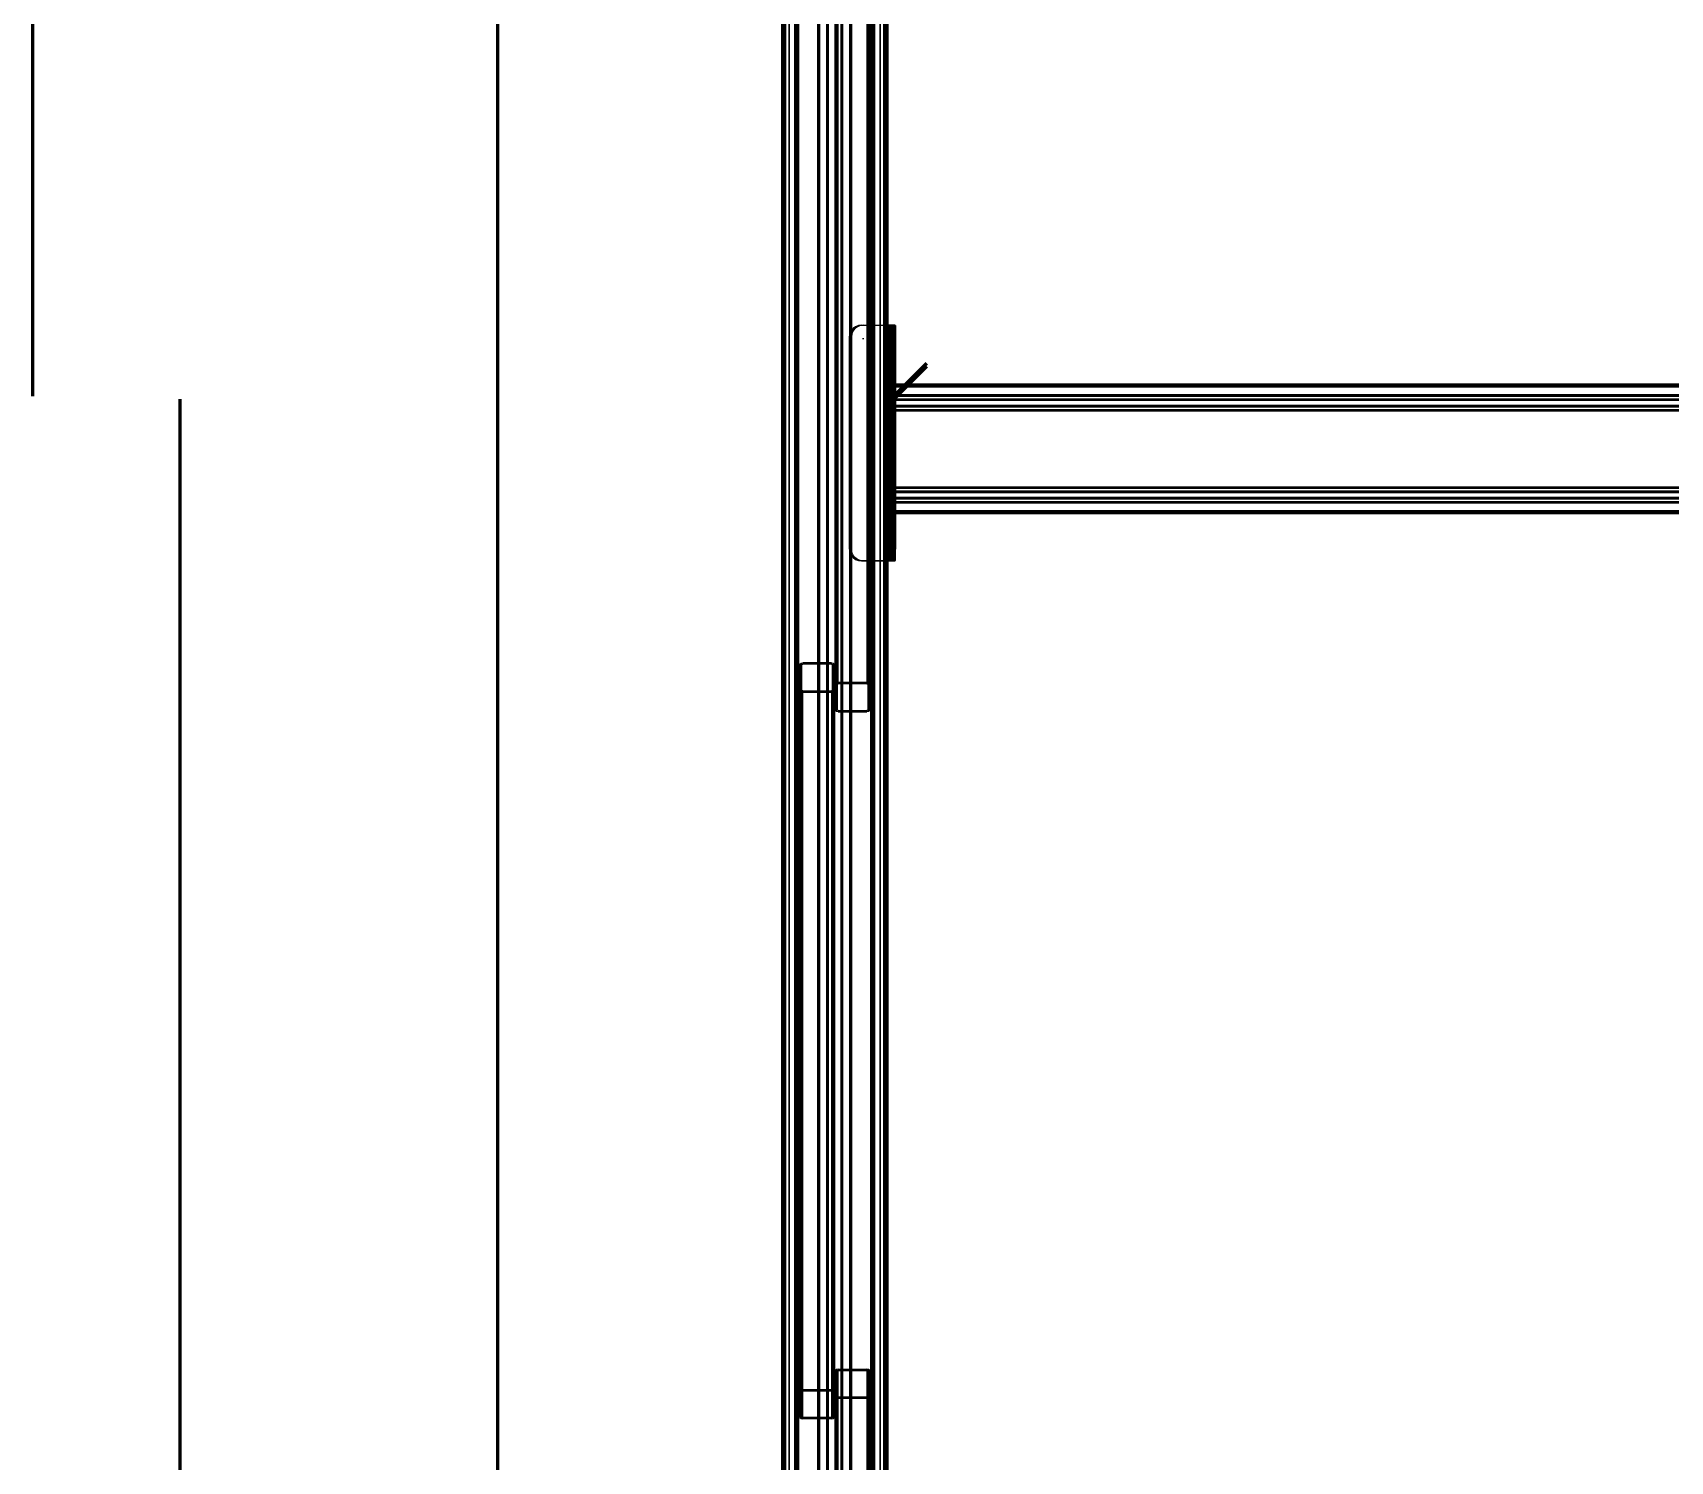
# Model space of a CAD drawing. Extents: x -1.15 to 3.72, y -0.59 to 4.79.
# Drawn here: x -1.146 to 0.244, y 2.35 to 3.562 of the extents above; entities that cross this region are included whole.
import ezdxf

# ---------------------------------------------------------------- set-up
doc = ezdxf.new("R2010")
doc.units = 0
doc.layers.add('DIMS', color=7, linetype='Continuous')
doc.layers.add('OUTLINES', color=7, linetype='Continuous', true_color=0x000009)

msp = doc.modelspace()

# ---------------------------------------------------------------- linework, layer by layer
at = {"layer": 'DIMS', "lineweight": 60}
for p, q in [((-0.7512, -0.1599), (-0.7512, 4.7456)), ((-1.1458, 3.2541), (-1.1458, 4.2642)), ((-0.4153, 3.2541), (-0.3873, 3.2821)), ((-0.4153, 3.2515), (-0.3873, 3.2795)), ((-1.0208, 2.242), (-1.0208, 3.2515))]:
    msp.add_line(p, q, dxfattribs=at)
at = {"layer": 'OUTLINES'}
for p, q in [((-0.5104, 4.7451), (-0.5104, -0.1549)), ((-0.5103, 4.7456), (-0.5103, -0.1544)), ((-0.5103, -0.1549), (-0.5103, 4.7451)), ((-0.51, 4.7456), (-0.51, -0.1544)), ((-0.51, 4.7451), (-0.51, -0.1549)), ((-0.5098, -0.1544), (-0.5098, 4.7456)), ((-0.5098, 4.7451), (-0.5098, -0.1549)), ((-0.5088, 4.7456), (-0.5088, -0.1544)), ((-0.5088, 4.7451), (-0.5088, -0.1549)), ((-0.5087, -0.1544), (-0.5087, 4.7456)), ((-0.5087, 4.7451), (-0.5087, -0.1549)), ((-0.5086, -0.1544), (-0.5086, 4.7456)), ((-0.5086, -0.1549), (-0.5086, 4.7451)), ((-0.5085, 4.7456), (-0.5085, -0.1544)), ((-0.5085, -0.1549), (-0.5085, 4.7451)), ((-0.508, -0.1544), (-0.508, 4.7456)), ((-0.508, -0.1549), (-0.508, 4.7451)), ((-0.5072, 4.7456), (-0.5072, -0.1544)), ((-0.5072, -0.1549), (-0.5072, 4.7451)), ((-0.5041, 4.7456), (-0.5041, -0.1544)), ((-0.5041, -0.1549), (-0.5041, 4.7451)), ((-0.4992, -0.1544), (-0.4992, 4.7456)), ((-0.4992, 4.7451), (-0.4992, -0.1549)), ((-0.4984, 4.7456), (-0.4984, -0.1544)), ((-0.4984, 4.7451), (-0.4984, -0.1549)), ((-0.4979, 4.7456), (-0.4979, -0.1544)), ((-0.4979, -0.1549), (-0.4979, 4.7451)), ((-0.4978, 4.7456), (-0.4978, -0.1544)), ((-0.4978, 4.7451), (-0.4978, -0.1549)), ((-0.4977, -0.1544), (-0.4977, 4.7456)), ((-0.4977, 4.7451), (-0.4977, -0.1549)), ((-0.4976, -0.1544), (-0.4976, 4.7456)), ((-0.4976, -0.1549), (-0.4976, 4.7451)), ((-0.4966, -0.1544), (-0.4966, 4.7456)), ((-0.4966, 4.7451), (-0.4966, -0.1549)), ((-0.4964, -0.1544), (-0.4964, 4.7456)), ((-0.4964, -0.1549), (-0.4964, 4.7451)), ((-0.4961, 4.7456), (-0.4961, -0.1544)), ((-0.4961, -0.1549), (-0.4961, 4.7451)), ((-0.496, -0.1549), (-0.496, 4.7451)), ((-0.4796, 4.7456), (-0.4796, -0.1544)), ((-0.4796, -0.1549), (-0.4796, 4.7451)), ((-0.4792, -0.1544), (-0.4792, 4.7456)), ((-0.4792, 4.7451), (-0.4792, -0.1549)), ((-0.4784, 4.7456), (-0.4784, -0.1544)), ((-0.4784, -0.1549), (-0.4784, 4.7451)), ((-0.4722, 4.7456), (-0.4722, -0.1544)), ((-0.4722, -0.1549), (-0.4722, 4.7451)), ((-0.4714, -0.1544), (-0.4714, 4.7456)), ((-0.4714, 4.7451), (-0.4714, -0.1549)), ((-0.471, 4.7456), (-0.471, -0.1544)), ((-0.471, -0.1549), (-0.471, 4.7451)), ((-0.4599, -0.1544), (-0.4599, 4.7456)), ((-0.4599, 4.7451), (-0.4599, -0.1549)), ((-0.4595, 4.7456), (-0.4595, -0.1544)), ((-0.4595, -0.1549), (-0.4595, 4.7451)), ((-0.4587, -0.1544), (-0.4587, 4.7456)), ((-0.4587, 4.7451), (-0.4587, -0.1549)), ((-0.4525, -0.1544), (-0.4525, 4.7456)), ((-0.4525, 4.7451), (-0.4525, -0.1549)), ((-0.4517, 4.7456), (-0.4517, -0.1544)), ((-0.4517, -0.1549), (-0.4517, 4.7451)), ((-0.4516, 4.7456), (-0.4516, -0.1544)), ((-0.4516, -0.1549), (-0.4516, 4.7451)), ((-0.4512, -0.1544), (-0.4512, 4.7456)), ((-0.4512, 4.7451), (-0.4512, -0.1549)), ((-0.4349, -0.1544), (-0.4349, 4.7456)), ((-0.4347, -0.1544), (-0.4347, 4.7456)), ((-0.4347, 4.7451), (-0.4347, -0.1549)), ((-0.4345, -0.1544), (-0.4345, 4.7456)), ((-0.4345, -0.1549), (-0.4345, 4.7451)), ((-0.4342, 4.7456), (-0.4342, -0.1544)), ((-0.4342, -0.1549), (-0.4342, 4.7451)), ((-0.4333, -0.1544), (-0.4333, 4.7456)), ((-0.4333, -0.1549), (-0.4333, 4.7451)), ((-0.4332, 4.7456), (-0.4332, -0.1544)), ((-0.4332, -0.1549), (-0.4332, 4.7451)), ((-0.4331, 4.7456), (-0.4331, -0.1544)), ((-0.4331, 4.7451), (-0.4331, -0.1549)), ((-0.433, -0.1544), (-0.433, 4.7456)), ((-0.433, 4.7451), (-0.433, -0.1549)), ((-0.4325, 4.7456), (-0.4325, -0.1544)), ((-0.4325, 4.7451), (-0.4325, -0.1549)), ((-0.4317, 4.7456), (-0.4317, -0.1544)), ((-0.4317, -0.1549), (-0.4317, 4.7451)), ((-0.4268, -0.1544), (-0.4268, 4.7456)), ((-0.4268, 4.7451), (-0.4268, -0.1549)), ((-0.4236, -0.1544), (-0.4236, 4.7456)), ((-0.4236, 4.7451), (-0.4236, -0.1549)), ((-0.4228, -0.1544), (-0.4228, 4.7456)), ((-0.4228, -0.1549), (-0.4228, 4.7451)), ((-0.4223, -0.1544), (-0.4223, 4.7456)), ((-0.4223, 4.7451), (-0.4223, -0.1549)), ((-0.4222, -0.1544), (-0.4222, 4.7456)), ((-0.4222, -0.1549), (-0.4222, 4.7451)), ((-0.4221, 4.7456), (-0.4221, -0.1544)), ((-0.4221, -0.1549), (-0.4221, 4.7451)), ((-0.422, 4.7456), (-0.422, -0.1544)), ((-0.422, 4.7451), (-0.422, -0.1549)), ((-0.4211, 4.7456), (-0.4211, -0.1544)), ((-0.4211, -0.1549), (-0.4211, 4.7451)), ((-0.4209, 4.7456), (-0.4209, -0.1544)), ((-0.4209, 4.7451), (-0.4209, -0.1549)), ((-0.4206, -0.1544), (-0.4206, 4.7456)), ((-0.4206, 4.7451), (-0.4206, -0.1549)), ((-0.4204, 4.7456), (-0.4204, -0.1544)), ((-0.4649, 3.0099), (-0.4649, 3.6273)), ((-0.4639, 3.0108), (-0.4639, 3.6281)), ((-0.4637, 3.6267), (-0.4637, 3.0094)), ((-0.4632, 3.6271), (-0.4632, 3.0098)), ((-0.4625, 3.0111), (-0.4625, 3.6284)), ((-0.4625, 3.0099), (-0.4625, 3.6273)), ((-0.4381, 3.6284), (-0.4381, 3.0111)), ((-0.4381, 3.6273), (-0.4381, 3.0099)), ((-0.4374, 3.6271), (-0.4374, 3.0098)), ((-0.4369, 3.6267), (-0.4369, 3.0094)), ((-0.4367, 3.0108), (-0.4367, 3.6281)), ((-0.4357, 3.0099), (-0.4357, 3.6273)), ((-0.4367, 3.0088), (-0.4367, 3.6261)), ((-0.4367, 3.0061), (-0.4367, 3.6235)), ((-0.4353, 3.0088), (-0.4353, 3.6261)), ((-0.4353, 3.6235), (-0.4353, 3.0061)), ((-0.4649, 2.9874), (-0.4649, 3.6047)), ((-0.4639, 2.9866), (-0.4639, 3.6039)), ((-0.4637, 3.6053), (-0.4637, 2.988)), ((-0.4632, 3.6049), (-0.4632, 2.9876)), ((-0.4374, 3.6049), (-0.4374, 2.9876)), ((-0.4369, 3.6053), (-0.4369, 2.988)), ((-0.4367, 2.9912), (-0.4367, 3.6086)), ((-0.4367, 3.6059), (-0.4367, 2.9886)), ((-0.4367, 2.9866), (-0.4367, 3.6039)), ((-0.4357, 2.9874), (-0.4357, 3.6047)), ((-0.4353, 2.9912), (-0.4353, 3.6086)), ((-0.4353, 3.6059), (-0.4353, 2.9886)), ((-0.4524, 3.3069), (-0.4528, 3.3043)), ((-0.4526, 3.306), (-0.4522, 3.3076)), ((-0.4514, 3.3093), (-0.4524, 3.3069)), ((-0.4522, 3.3076), (-0.4515, 3.3091)), ((-0.4515, 3.3091), (-0.4506, 3.3105)), ((-0.4498, 3.3114), (-0.4514, 3.3093)), ((-0.4509, 3.3069), (-0.4512, 3.3043)), ((-0.4499, 3.3093), (-0.4509, 3.3069)), ((-0.4504, 3.3107), (-0.4488, 3.3122)), ((-0.4483, 3.3114), (-0.4499, 3.3093)), ((-0.4478, 3.3129), (-0.4498, 3.3114)), ((-0.4488, 3.3122), (-0.447, 3.3134)), ((-0.4462, 3.3129), (-0.4483, 3.3114)), ((-0.4453, 3.3139), (-0.4478, 3.3129)), ((-0.447, 3.3134), (-0.4449, 3.314)), ((-0.4438, 3.3139), (-0.4462, 3.3129)), ((-0.4428, 3.3143), (-0.4453, 3.3139)), ((-0.4449, 3.314), (-0.4428, 3.3143)), ((-0.4412, 3.3143), (-0.4438, 3.3139)), ((-0.4428, 3.3143), (-0.4228, 3.3143)), ((-0.4412, 3.3143), (-0.4212, 3.3143)), ((-0.4212, 3.3143), (-0.4228, 3.3143)), ((-0.4228, 3.3143), (-0.4204, 3.3143)), ((-0.4212, 3.3143), (-0.4197, 3.3143)), ((-0.4189, 3.3143), (-0.4212, 3.3143)), ((-0.4199, 3.3143), (-0.4212, 3.3143)), ((-0.4212, 3.1143), (-0.4212, 3.3143)), ((-0.4204, 3.3143), (-0.4184, 3.3143)), ((-0.4204, 3.3143), (-0.4204, 3.1143)), ((-0.4191, 3.3143), (-0.4199, 3.3143)), ((-0.4199, 3.1143), (-0.4199, 3.3143)), ((-0.4197, 3.3143), (-0.4184, 3.3143)), ((-0.4197, 3.3143), (-0.4197, 3.1143)), ((-0.4191, 3.1143), (-0.4191, 3.3143)), ((-0.4168, 3.3143), (-0.4189, 3.3143)), ((-0.4189, 3.1143), (-0.4189, 3.3143)), ((-0.4153, 3.3139), (-0.4188, 3.3139)), ((-0.4188, 3.3129), (-0.4188, 3.3139)), ((-0.4188, 3.3114), (-0.4188, 3.3129)), ((-0.4188, 3.3093), (-0.4188, 3.3114)), ((-0.4153, 3.3093), (-0.4188, 3.3093)), ((-0.4188, 3.3069), (-0.4188, 3.3093)), ((-0.4188, 3.3043), (-0.4188, 3.3069)), ((-0.4184, 3.3143), (-0.4175, 3.3143)), ((-0.4184, 3.3143), (-0.4184, 3.1143)), ((-0.4184, 3.3143), (-0.4167, 3.3143)), ((-0.4175, 3.3143), (-0.4175, 3.1143)), ((-0.4172, 3.3139), (-0.4137, 3.3139)), ((-0.4172, 3.3139), (-0.4172, 3.3129)), ((-0.4172, 3.3129), (-0.4172, 3.3114)), ((-0.4172, 3.3114), (-0.4172, 3.3093)), ((-0.4172, 3.3093), (-0.4137, 3.3093)), ((-0.4172, 3.3093), (-0.4172, 3.3069)), ((-0.4172, 3.3069), (-0.4172, 3.3043)), ((-0.4151, 3.3143), (-0.4168, 3.3143)), ((-0.4168, 3.1143), (-0.4168, 3.3143)), ((-0.4167, 3.3143), (-0.4156, 3.3143)), ((-0.4167, 3.3143), (-0.4167, 3.1143)), ((-0.4156, 3.3143), (-0.4156, 3.1143)), ((-0.4153, 3.3129), (-0.4153, 3.3139)), ((-0.4153, 3.3114), (-0.4153, 3.3129)), ((-0.4153, 3.3093), (-0.4153, 3.3114)), ((-0.4153, 3.3069), (-0.4153, 3.3093)), ((-0.4153, 3.3043), (-0.4153, 3.3069)), ((-0.4141, 3.3143), (-0.4151, 3.3143)), ((-0.4151, 3.1143), (-0.4151, 3.3143)), ((-0.4141, 3.1143), (-0.4141, 3.3143)), ((-0.4137, 3.3139), (-0.4137, 3.3129)), ((-0.4137, 3.3129), (-0.4137, 3.3114)), ((-0.4137, 3.3114), (-0.4137, 3.3093)), ((-0.4137, 3.3093), (-0.4137, 3.3069)), ((-0.4137, 3.3069), (-0.4137, 3.3043)), ((-0.4528, 3.3043), (-0.4526, 3.306)), ((-0.4528, 3.1243), (-0.4528, 3.3043)), ((-0.4512, 3.1243), (-0.4512, 3.3043)), ((-0.4418, 3.3029), (-0.4408, 3.3029)), ((-0.4368, 3.3035), (-0.4378, 3.3034)), ((-0.4188, 3.1243), (-0.4188, 3.3043)), ((-0.4172, 3.3043), (-0.4172, 3.1243)), ((-0.4153, 3.3043), (-0.4153, 3.1243)), ((-0.4137, 3.3043), (-0.4137, 3.1243)), ((3.5847, 3.2643), (-0.4153, 3.2643)), ((3.5847, 3.264), (-0.4153, 3.264)), ((-0.4153, 3.264), (-0.4153, 3.2631)), ((3.5847, 3.2631), (-0.4153, 3.2631)), ((-0.4153, 3.2631), (-0.4153, 3.2619)), ((-0.4153, 3.2629), (3.5847, 3.2629)), ((-0.4153, 3.2625), (-0.4153, 3.2619)), ((-0.4153, 3.2625), (3.5847, 3.2625)), ((-0.4153, 3.2619), (-0.4153, 3.2554)), ((-0.4153, 3.2619), (3.5847, 3.2619)), ((-0.4153, 3.2554), (-0.4153, 3.2547)), ((3.5847, 3.2551), (-0.4153, 3.2551)), ((-0.4153, 3.2547), (3.5847, 3.2547)), ((-0.4153, 3.2547), (-0.4153, 3.2541)), ((-0.4153, 3.2545), (-0.4153, 3.2521)), ((3.5847, 3.2541), (-0.4153, 3.2541)), ((-0.4153, 3.2541), (-0.4153, 3.2536)), ((-0.4153, 3.2511), (-0.4153, 3.2536)), ((-0.4153, 3.2521), (-0.4153, 3.2515)), ((-0.4153, 3.2515), (3.5847, 3.2515)), ((-0.4153, 3.2515), (-0.4153, 3.2509)), ((-0.4137, 3.2643), (3.5863, 3.2643)), ((-0.4137, 3.264), (3.5863, 3.264)), ((-0.4137, 3.2631), (-0.4137, 3.264)), ((-0.4137, 3.2631), (3.5863, 3.2631)), ((-0.4137, 3.2619), (-0.4137, 3.2631)), ((3.5863, 3.2629), (-0.4137, 3.2629)), ((-0.4137, 3.2619), (-0.4137, 3.2625)), ((3.5863, 3.2625), (-0.4137, 3.2625)), ((-0.4137, 3.2619), (-0.4137, 3.2554)), ((3.5863, 3.2619), (-0.4137, 3.2619)), ((-0.4137, 3.2547), (-0.4137, 3.2554)), ((-0.4137, 3.2551), (3.5863, 3.2551)), ((3.5863, 3.2547), (-0.4137, 3.2547)), ((-0.4137, 3.2541), (-0.4137, 3.2547)), ((-0.4137, 3.2545), (-0.4137, 3.2521)), ((-0.4137, 3.2541), (3.5863, 3.2541)), ((-0.4137, 3.2536), (-0.4137, 3.2541)), ((-0.4137, 3.2536), (-0.4137, 3.2511)), ((-0.4137, 3.2515), (-0.4137, 3.2521)), ((3.5863, 3.2515), (-0.4137, 3.2515)), ((-0.4137, 3.2509), (-0.4137, 3.2515)), ((3.5847, 3.2509), (-0.4153, 3.2509)), ((-0.4153, 3.2509), (-0.4153, 3.2502)), ((-0.4153, 3.2506), (3.5847, 3.2506)), ((-0.4153, 3.2502), (-0.4153, 3.2465)), ((-0.4153, 3.2458), (-0.4153, 3.2465)), ((-0.4153, 3.2461), (3.5847, 3.2461)), ((3.5847, 3.2458), (-0.4153, 3.2458)), ((-0.4153, 3.2451), (-0.4153, 3.2458)), ((-0.4153, 3.2455), (-0.4153, 3.2431)), ((-0.4153, 3.2451), (3.5847, 3.2451)), ((-0.4153, 3.2446), (-0.4153, 3.2422)), ((-0.4153, 3.2426), (-0.4153, 3.2431)), ((3.5847, 3.2426), (-0.4153, 3.2426)), ((-0.4153, 3.242), (-0.4153, 3.2426)), ((-0.4153, 3.242), (3.5847, 3.242)), ((-0.4153, 3.2413), (-0.4153, 3.242)), ((-0.4153, 3.2419), (3.5847, 3.2419)), ((3.5847, 3.2416), (-0.4153, 3.2416)), ((-0.4153, 3.2413), (-0.4153, 3.1773)), ((-0.4137, 3.2509), (3.5863, 3.2509)), ((-0.4137, 3.2502), (-0.4137, 3.2509)), ((3.5863, 3.2506), (-0.4137, 3.2506)), ((-0.4137, 3.2502), (-0.4137, 3.2465)), ((-0.4137, 3.2465), (-0.4137, 3.2458)), ((3.5863, 3.2461), (-0.4137, 3.2461)), ((-0.4137, 3.2458), (3.5863, 3.2458)), ((-0.4137, 3.2458), (-0.4137, 3.2451)), ((-0.4137, 3.2455), (-0.4137, 3.2431)), ((3.5863, 3.2451), (-0.4137, 3.2451)), ((-0.4137, 3.2422), (-0.4137, 3.2446)), ((-0.4137, 3.2431), (-0.4137, 3.2426)), ((-0.4137, 3.2426), (3.5863, 3.2426)), ((-0.4137, 3.2426), (-0.4137, 3.242)), ((3.5863, 3.242), (-0.4137, 3.242)), ((-0.4137, 3.242), (-0.4137, 3.2413)), ((3.5863, 3.2419), (-0.4137, 3.2419)), ((-0.4137, 3.2416), (3.5863, 3.2416)), ((-0.4137, 3.2413), (-0.4137, 3.1773)), ((-0.4153, 3.1773), (-0.4153, 3.1766)), ((3.5847, 3.1769), (-0.4153, 3.1769)), ((-0.4153, 3.1766), (3.5847, 3.1766)), ((-0.4153, 3.1766), (-0.4153, 3.176)), ((-0.4153, 3.1764), (-0.4153, 3.1739)), ((3.5847, 3.176), (-0.4153, 3.176)), ((-0.4153, 3.176), (-0.4153, 3.1754)), ((-0.4153, 3.173), (-0.4153, 3.1754)), ((-0.4153, 3.1734), (-0.4153, 3.1739)), ((3.5847, 3.1734), (-0.4153, 3.1734)), ((-0.4153, 3.1728), (-0.4153, 3.1734)), ((-0.4153, 3.1728), (3.5847, 3.1728)), ((-0.4153, 3.1721), (-0.4153, 3.1728)), ((3.5847, 3.1724), (-0.4153, 3.1724)), ((-0.4153, 3.1721), (-0.4153, 3.1683)), ((-0.4153, 3.1677), (-0.4153, 3.1683)), ((-0.4153, 3.168), (3.5847, 3.168)), ((-0.4137, 3.1766), (-0.4137, 3.1773)), ((-0.4137, 3.1769), (3.5863, 3.1769)), ((3.5863, 3.1766), (-0.4137, 3.1766)), ((-0.4137, 3.176), (-0.4137, 3.1766)), ((-0.4137, 3.1764), (-0.4137, 3.1739)), ((-0.4137, 3.176), (3.5863, 3.176)), ((-0.4137, 3.1754), (-0.4137, 3.176)), ((-0.4137, 3.1754), (-0.4137, 3.173)), ((-0.4137, 3.1739), (-0.4137, 3.1734)), ((-0.4137, 3.1734), (3.5863, 3.1734)), ((-0.4137, 3.1734), (-0.4137, 3.1728)), ((3.5863, 3.1728), (-0.4137, 3.1728)), ((-0.4137, 3.1728), (-0.4137, 3.1721)), ((-0.4137, 3.1724), (3.5863, 3.1724)), ((-0.4137, 3.1721), (-0.4137, 3.1683)), ((-0.4137, 3.1683), (-0.4137, 3.1677)), ((3.5863, 3.168), (-0.4137, 3.168)), ((3.5847, 3.1677), (-0.4153, 3.1677)), ((-0.4153, 3.167), (-0.4153, 3.1677)), ((-0.4153, 3.1674), (-0.4153, 3.165)), ((-0.4153, 3.167), (3.5847, 3.167)), ((-0.4153, 3.1665), (-0.4153, 3.1641)), ((-0.4153, 3.165), (-0.4153, 3.1645)), ((-0.4153, 3.1645), (3.5847, 3.1645)), ((-0.4153, 3.1645), (-0.4153, 3.1639)), ((3.5847, 3.1639), (-0.4153, 3.1639)), ((-0.4153, 3.1639), (-0.4153, 3.1632)), ((3.5847, 3.1638), (-0.4153, 3.1638)), ((-0.4153, 3.1635), (3.5847, 3.1635)), ((-0.4153, 3.1632), (-0.4153, 3.1567)), ((-0.4153, 3.1555), (-0.4153, 3.1567)), ((-0.4153, 3.1561), (-0.4153, 3.1567)), ((3.5847, 3.1567), (-0.4153, 3.1567)), ((3.5847, 3.1561), (-0.4153, 3.1561)), ((3.5847, 3.1556), (-0.4153, 3.1556)), ((-0.4153, 3.1555), (3.5847, 3.1555)), ((-0.4153, 3.1546), (-0.4153, 3.1555)), ((-0.4153, 3.1546), (3.5847, 3.1546)), ((-0.4137, 3.1677), (3.5863, 3.1677)), ((-0.4137, 3.1677), (-0.4137, 3.167)), ((-0.4137, 3.1674), (-0.4137, 3.165)), ((3.5863, 3.167), (-0.4137, 3.167)), ((-0.4137, 3.1641), (-0.4137, 3.1665)), ((-0.4137, 3.1645), (-0.4137, 3.165)), ((3.5863, 3.1645), (-0.4137, 3.1645)), ((-0.4137, 3.1639), (-0.4137, 3.1645)), ((-0.4137, 3.1639), (3.5863, 3.1639)), ((-0.4137, 3.1632), (-0.4137, 3.1639)), ((-0.4137, 3.1638), (3.5863, 3.1638)), ((3.5863, 3.1635), (-0.4137, 3.1635)), ((-0.4137, 3.1632), (-0.4137, 3.1567)), ((-0.4137, 3.1567), (-0.4137, 3.1555)), ((-0.4137, 3.1567), (-0.4137, 3.1561)), ((-0.4137, 3.1567), (3.5863, 3.1567)), ((-0.4137, 3.1561), (3.5863, 3.1561)), ((-0.4137, 3.1556), (3.5863, 3.1556)), ((3.5863, 3.1555), (-0.4137, 3.1555)), ((-0.4137, 3.1555), (-0.4137, 3.1546)), ((3.5863, 3.1546), (-0.4137, 3.1546)), ((-0.4528, 3.1243), (-0.4524, 3.1217)), ((-0.4524, 3.1217), (-0.4514, 3.1193)), ((-0.4514, 3.1193), (-0.4498, 3.1172)), ((-0.4509, 3.1217), (-0.4512, 3.1243)), ((-0.4499, 3.1193), (-0.4509, 3.1217)), ((-0.4483, 3.1172), (-0.4499, 3.1193)), ((-0.4498, 3.1172), (-0.4478, 3.1156)), ((-0.4462, 3.1156), (-0.4483, 3.1172)), ((-0.4478, 3.1156), (-0.4453, 3.1146)), ((-0.4438, 3.1146), (-0.4462, 3.1156)), ((-0.4453, 3.1146), (-0.4428, 3.1143)), ((-0.4412, 3.1143), (-0.4438, 3.1146)), ((-0.4428, 3.1143), (-0.4228, 3.1143)), ((-0.4212, 3.1143), (-0.4412, 3.1143)), ((-0.4228, 3.1143), (-0.4212, 3.1143)), ((-0.4204, 3.1143), (-0.4228, 3.1143)), ((-0.4197, 3.1143), (-0.4212, 3.1143)), ((-0.4212, 3.1143), (-0.4189, 3.1143)), ((-0.4212, 3.1143), (-0.4199, 3.1143)), ((-0.4184, 3.1143), (-0.4204, 3.1143)), ((-0.4199, 3.1143), (-0.4191, 3.1143)), ((-0.4184, 3.1143), (-0.4197, 3.1143)), ((-0.4189, 3.1143), (-0.4168, 3.1143)), ((-0.4188, 3.1217), (-0.4188, 3.1243)), ((-0.4188, 3.1193), (-0.4188, 3.1217)), ((-0.4188, 3.1193), (-0.4153, 3.1193)), ((-0.4188, 3.1172), (-0.4188, 3.1193)), ((-0.4188, 3.1156), (-0.4188, 3.1172)), ((-0.4188, 3.1146), (-0.4188, 3.1156)), ((-0.4188, 3.1146), (-0.4153, 3.1146)), ((-0.4175, 3.1143), (-0.4184, 3.1143)), ((-0.4167, 3.1143), (-0.4184, 3.1143)), ((-0.4172, 3.1243), (-0.4172, 3.1217)), ((-0.4172, 3.1217), (-0.4172, 3.1193)), ((-0.4137, 3.1193), (-0.4172, 3.1193)), ((-0.4172, 3.1193), (-0.4172, 3.1172)), ((-0.4172, 3.1172), (-0.4172, 3.1156)), ((-0.4172, 3.1156), (-0.4172, 3.1146)), ((-0.4137, 3.1146), (-0.4172, 3.1146)), ((-0.4168, 3.1143), (-0.4151, 3.1143)), ((-0.4156, 3.1143), (-0.4167, 3.1143)), ((-0.4153, 3.1243), (-0.4153, 3.1217)), ((-0.4153, 3.1217), (-0.4153, 3.1193)), ((-0.4153, 3.1193), (-0.4153, 3.1172)), ((-0.4153, 3.1172), (-0.4153, 3.1156)), ((-0.4153, 3.1156), (-0.4153, 3.1146)), ((-0.4151, 3.1143), (-0.4141, 3.1143)), ((-0.4137, 3.1217), (-0.4137, 3.1243)), ((-0.4137, 3.1193), (-0.4137, 3.1217)), ((-0.4137, 3.1172), (-0.4137, 3.1193)), ((-0.4137, 3.1156), (-0.4137, 3.1172)), ((-0.4137, 3.1146), (-0.4137, 3.1156)), ((-0.4953, 3.0255), (-0.4949, 3.0266)), ((-0.4953, 3.0255), (-0.4953, 3.0228)), ((-0.4953, 2.4088), (-0.4953, 3.0255)), ((-0.4953, 3.0228), (-0.4953, 2.4061)), ((-0.4939, 3.0228), (-0.4953, 3.0228)), ((-0.4949, 3.0266), (-0.4939, 3.0275)), ((-0.4949, 3.0266), (-0.4949, 2.41)), ((-0.4939, 3.0275), (-0.4925, 3.0278)), ((-0.4939, 3.0275), (-0.4939, 2.4108)), ((-0.4939, 3.0255), (-0.4937, 3.0261)), ((-0.4939, 2.4088), (-0.4939, 3.0255)), ((-0.4939, 3.0255), (-0.4939, 3.0228)), ((-0.4939, 3.0228), (-0.4939, 2.4061)), ((-0.4937, 3.0261), (-0.4932, 3.0265)), ((-0.4937, 2.4094), (-0.4937, 3.0261)), ((-0.4932, 3.0265), (-0.4925, 3.0266)), ((-0.4932, 2.4098), (-0.4932, 3.0265)), ((-0.4681, 3.0278), (-0.4925, 3.0278)), ((-0.4681, 3.0266), (-0.4925, 3.0266)), ((-0.4681, 3.0278), (-0.4667, 3.0275)), ((-0.4681, 3.0266), (-0.4674, 3.0265)), ((-0.4674, 2.4098), (-0.4674, 3.0265)), ((-0.4674, 3.0265), (-0.4669, 3.0261)), ((-0.4669, 2.4094), (-0.4669, 3.0261)), ((-0.4669, 3.0261), (-0.4667, 3.0255)), ((-0.4667, 3.0275), (-0.4657, 3.0266)), ((-0.4667, 3.0275), (-0.4667, 2.4108)), ((-0.4667, 3.0053), (-0.4667, 3.0255)), ((-0.4657, 3.0266), (-0.4653, 3.0255)), ((-0.4657, 3.0266), (-0.4657, 2.41)), ((-0.4653, 3.0053), (-0.4653, 3.0255)), ((-0.4953, 3.0079), (-0.4953, 3.0053)), ((-0.4953, 2.3912), (-0.4953, 3.0079)), ((-0.4953, 3.0079), (-0.4939, 3.0079)), ((-0.4953, 3.0053), (-0.4953, 2.3886)), ((-0.4949, 3.0041), (-0.4953, 3.0053)), ((-0.4949, 3.0041), (-0.4949, 2.3874)), ((-0.4939, 3.0032), (-0.4949, 3.0041)), ((-0.4939, 3.0079), (-0.4939, 3.0053)), ((-0.4939, 3.0079), (-0.4939, 2.3912)), ((-0.4937, 3.0047), (-0.4939, 3.0053)), ((-0.4939, 3.0053), (-0.4939, 2.3886)), ((-0.4939, 3.0032), (-0.4939, 2.3866)), ((-0.4925, 3.0029), (-0.4939, 3.0032)), ((-0.4937, 2.388), (-0.4937, 3.0047)), ((-0.4932, 3.0042), (-0.4937, 3.0047)), ((-0.4932, 2.3876), (-0.4932, 3.0042)), ((-0.4925, 3.0041), (-0.4932, 3.0042)), ((-0.4925, 2.3874), (-0.4925, 3.0041)), ((-0.4925, 3.0041), (-0.4681, 3.0041)), ((-0.4925, 2.3863), (-0.4925, 3.0029)), ((-0.4925, 3.0029), (-0.4681, 3.0029)), ((-0.4674, 3.0042), (-0.4681, 3.0041)), ((-0.4681, 3.0041), (-0.4681, 2.3874)), ((-0.4667, 3.0032), (-0.4681, 3.0029)), ((-0.4681, 3.0029), (-0.4681, 2.3863)), ((-0.4669, 3.0047), (-0.4674, 3.0042)), ((-0.4674, 2.3876), (-0.4674, 3.0042)), ((-0.4667, 3.0053), (-0.4669, 3.0047)), ((-0.4669, 2.388), (-0.4669, 3.0047)), ((-0.4667, 3.0124), (-0.4653, 3.0124)), ((-0.4667, 3.0115), (-0.4667, 3.0124)), ((-0.4667, 3.0124), (-0.4667, 3.0108)), ((-0.4667, 3.0115), (-0.4653, 3.0115)), ((-0.4667, 3.0085), (-0.4667, 3.0115)), ((-0.4667, 3.0108), (-0.4653, 3.0108)), ((-0.4667, 3.0108), (-0.4667, 3.0074)), ((-0.4653, 3.0085), (-0.4667, 3.0085)), ((-0.4667, 3.0047), (-0.4667, 3.0085)), ((-0.4667, 3.0074), (-0.4653, 3.0074)), ((-0.4667, 3.0074), (-0.4667, 3.0037)), ((-0.4667, 3.0047), (-0.4653, 3.0047)), ((-0.4667, 3.002), (-0.4667, 3.0047)), ((-0.4657, 3.0041), (-0.4667, 3.0032)), ((-0.4667, 3.0037), (-0.4653, 3.0037)), ((-0.4667, 3.0037), (-0.4667, 3.0016)), ((-0.4667, 3.0032), (-0.4667, 2.3866)), ((-0.4667, 3.002), (-0.4653, 3.002)), ((-0.4667, 3.0016), (-0.4653, 3.0016)), ((-0.4653, 3.0053), (-0.4657, 3.0041)), ((-0.4657, 3.0041), (-0.4657, 2.3874)), ((-0.4639, 3.0124), (-0.4653, 3.0124)), ((-0.4653, 3.0124), (-0.4653, 3.0103)), ((-0.4653, 3.0124), (-0.4653, 3.0115)), ((-0.4653, 3.0108), (-0.4653, 3.0124)), ((-0.4639, 3.012), (-0.4653, 3.012)), ((-0.4653, 3.0093), (-0.4653, 3.012)), ((-0.4653, 3.0115), (-0.4653, 3.0085)), ((-0.4653, 3.0074), (-0.4653, 3.0108)), ((-0.4639, 3.0103), (-0.4653, 3.0103)), ((-0.4653, 3.0103), (-0.4653, 3.0067)), ((-0.4653, 3.0088), (-0.4649, 3.0099)), ((-0.4639, 3.0093), (-0.4653, 3.0093)), ((-0.4653, 3.0056), (-0.4653, 3.0093)), ((-0.4653, 3.0088), (-0.4653, 2.9886)), ((-0.4653, 3.0085), (-0.4653, 3.0047)), ((-0.4653, 3.0037), (-0.4653, 3.0074)), ((-0.4639, 3.0067), (-0.4653, 3.0067)), ((-0.4653, 3.0067), (-0.4653, 3.0033)), ((-0.4653, 3.0056), (-0.4639, 3.0056)), ((-0.4653, 3.0025), (-0.4653, 3.0056)), ((-0.4653, 3.0047), (-0.4653, 3.002)), ((-0.4653, 3.0016), (-0.4653, 3.0037)), ((-0.4639, 3.0033), (-0.4653, 3.0033)), ((-0.4653, 3.0033), (-0.4653, 3.0016)), ((-0.4639, 3.0025), (-0.4653, 3.0025)), ((-0.4653, 3.0016), (-0.4653, 3.0025)), ((-0.4639, 3.0016), (-0.4653, 3.0016)), ((-0.4649, 3.0099), (-0.4639, 3.0108)), ((-0.4639, 3.0103), (-0.4639, 3.0124)), ((-0.4639, 3.012), (-0.4639, 3.0093)), ((-0.4639, 3.0108), (-0.4625, 3.0111)), ((-0.4639, 3.0067), (-0.4639, 3.0103)), ((-0.4639, 3.0088), (-0.4637, 3.0094)), ((-0.4639, 3.0093), (-0.4639, 3.0056)), ((-0.4639, 3.0088), (-0.4639, 2.9886)), ((-0.4639, 3.0033), (-0.4639, 3.0067)), ((-0.4639, 3.0056), (-0.4639, 3.0025)), ((-0.4639, 3.0016), (-0.4639, 3.0033)), ((-0.4639, 3.0025), (-0.4639, 3.0016)), ((-0.4637, 3.0094), (-0.4632, 3.0098)), ((-0.4632, 3.0098), (-0.4625, 3.0099)), ((-0.4381, 3.0111), (-0.4625, 3.0111)), ((-0.4381, 3.0099), (-0.4625, 3.0099)), ((-0.4381, 3.0111), (-0.4367, 3.0108)), ((-0.4381, 3.0099), (-0.4374, 3.0098)), ((-0.4374, 3.0098), (-0.4369, 3.0094)), ((-0.4369, 3.0094), (-0.4367, 3.0088)), ((-0.4367, 3.0108), (-0.4357, 3.0099)), ((-0.4367, 3.0061), (-0.4367, 3.0088)), ((-0.4353, 3.0061), (-0.4367, 3.0061)), ((-0.4357, 3.0099), (-0.4353, 3.0088)), ((-0.4353, 3.0061), (-0.4353, 3.0088)), ((-0.4649, 2.9874), (-0.4653, 2.9886)), ((-0.4639, 2.9866), (-0.4649, 2.9874)), ((-0.4637, 2.988), (-0.4639, 2.9886)), ((-0.4632, 2.9876), (-0.4637, 2.988)), ((-0.4625, 2.9874), (-0.4632, 2.9876)), ((-0.4625, 2.9874), (-0.4381, 2.9874)), ((-0.4374, 2.9876), (-0.4381, 2.9874)), ((-0.4369, 2.988), (-0.4374, 2.9876)), ((-0.4367, 2.9886), (-0.4369, 2.988)), ((-0.4367, 2.9912), (-0.4353, 2.9912)), ((-0.4367, 2.9886), (-0.4367, 2.9912)), ((-0.4357, 2.9874), (-0.4367, 2.9866)), ((-0.4353, 2.9886), (-0.4357, 2.9874)), ((-0.4353, 2.9886), (-0.4353, 2.9912)), ((-0.4625, 2.9863), (-0.4639, 2.9866)), ((-0.4625, 2.9863), (-0.4381, 2.9863)), ((-0.4367, 2.9866), (-0.4381, 2.9863)), ((-0.4649, 2.4273), (-0.4653, 2.4261)), ((-0.4653, 2.4059), (-0.4653, 2.4261)), ((-0.4639, 2.4281), (-0.4649, 2.4273)), ((-0.4649, 1.8099), (-0.4649, 2.4273)), ((-0.4625, 2.4284), (-0.4639, 2.4281)), ((-0.4639, 1.8108), (-0.4639, 2.4281)), ((-0.4637, 2.4267), (-0.4639, 2.4261)), ((-0.4639, 2.4059), (-0.4639, 2.4261)), ((-0.4632, 2.4271), (-0.4637, 2.4267)), ((-0.4637, 2.4267), (-0.4637, 1.8094)), ((-0.4625, 2.4273), (-0.4632, 2.4271)), ((-0.4632, 2.4271), (-0.4632, 1.8098)), ((-0.4625, 2.4284), (-0.4381, 2.4284)), ((-0.4625, 1.8111), (-0.4625, 2.4284)), ((-0.4625, 2.4273), (-0.4381, 2.4273)), ((-0.4625, 1.8099), (-0.4625, 2.4273)), ((-0.4367, 2.4281), (-0.4381, 2.4284)), ((-0.4381, 2.4284), (-0.4381, 1.8111)), ((-0.4374, 2.4271), (-0.4381, 2.4273)), ((-0.4381, 2.4273), (-0.4381, 1.8099)), ((-0.4374, 2.4271), (-0.4374, 1.8098)), ((-0.4369, 2.4267), (-0.4374, 2.4271)), ((-0.4369, 2.4267), (-0.4369, 1.8094)), ((-0.4367, 2.4261), (-0.4369, 2.4267)), ((-0.4357, 2.4273), (-0.4367, 2.4281)), ((-0.4367, 1.8108), (-0.4367, 2.4281)), ((-0.4367, 1.8088), (-0.4367, 2.4261)), ((-0.4367, 2.4261), (-0.4367, 2.4235)), ((-0.4367, 2.4235), (-0.4353, 2.4235)), ((-0.4367, 1.8061), (-0.4367, 2.4235)), ((-0.4353, 2.4261), (-0.4357, 2.4273)), ((-0.4357, 1.8099), (-0.4357, 2.4273)), ((-0.4353, 2.4235), (-0.4353, 2.4261)), ((-0.4353, 1.8088), (-0.4353, 2.4261)), ((-0.4353, 2.4235), (-0.4353, 1.8061)), ((-0.4949, 2.41), (-0.4953, 2.4088)), ((-0.4953, 2.4061), (-0.4953, 2.4088)), ((-0.4953, 2.4061), (-0.4939, 2.4061)), ((-0.4939, 2.4108), (-0.4949, 2.41)), ((-0.4925, 2.4111), (-0.4939, 2.4108)), ((-0.4937, 2.4094), (-0.4939, 2.4088)), ((-0.4939, 2.4061), (-0.4939, 2.4088)), ((-0.4932, 2.4098), (-0.4937, 2.4094)), ((-0.4925, 2.41), (-0.4932, 2.4098)), ((-0.4925, 2.4111), (-0.4681, 2.4111)), ((-0.4925, 2.41), (-0.4681, 2.41)), ((-0.4667, 2.4108), (-0.4681, 2.4111)), ((-0.4674, 2.4098), (-0.4681, 2.41)), ((-0.4669, 2.4094), (-0.4674, 2.4098)), ((-0.4667, 2.4088), (-0.4669, 2.4094)), ((-0.4667, 2.4125), (-0.4653, 2.4125)), ((-0.4667, 2.4116), (-0.4667, 2.4125)), ((-0.4667, 2.4125), (-0.4667, 2.4109)), ((-0.4667, 2.4116), (-0.4653, 2.4116)), ((-0.4667, 2.4086), (-0.4667, 2.4116)), ((-0.4667, 2.4109), (-0.4653, 2.4109)), ((-0.4667, 2.4109), (-0.4667, 2.4075)), ((-0.4657, 2.41), (-0.4667, 2.4108)), ((-0.4667, 2.4088), (-0.4667, 2.3886)), ((-0.4653, 2.4086), (-0.4667, 2.4086)), ((-0.4667, 2.4048), (-0.4667, 2.4086)), ((-0.4667, 2.4075), (-0.4653, 2.4075)), ((-0.4667, 2.4075), (-0.4667, 2.4038)), ((-0.4667, 2.4048), (-0.4653, 2.4048)), ((-0.4667, 2.4021), (-0.4667, 2.4048)), ((-0.4667, 2.4038), (-0.4653, 2.4038)), ((-0.4667, 2.4038), (-0.4667, 2.4017)), ((-0.4653, 2.4088), (-0.4657, 2.41)), ((-0.4639, 2.4129), (-0.4653, 2.4129)), ((-0.4653, 2.4129), (-0.4653, 2.4108)), ((-0.4639, 2.4126), (-0.4653, 2.4126)), ((-0.4653, 2.4099), (-0.4653, 2.4126)), ((-0.4653, 2.4109), (-0.4653, 2.4125)), ((-0.4653, 2.4125), (-0.4653, 2.4116)), ((-0.4653, 2.4116), (-0.4653, 2.4086)), ((-0.4653, 2.4075), (-0.4653, 2.4109)), ((-0.4639, 2.4108), (-0.4653, 2.4108)), ((-0.4653, 2.4108), (-0.4653, 2.4072)), ((-0.4639, 2.4099), (-0.4653, 2.4099)), ((-0.4653, 2.4061), (-0.4653, 2.4099)), ((-0.4653, 2.4088), (-0.4653, 2.3886)), ((-0.4653, 2.4086), (-0.4653, 2.4048)), ((-0.4653, 2.4038), (-0.4653, 2.4075)), ((-0.4639, 2.4072), (-0.4653, 2.4072)), ((-0.4653, 2.4072), (-0.4653, 2.4038)), ((-0.4653, 2.4061), (-0.4639, 2.4061)), ((-0.4653, 2.4031), (-0.4653, 2.4061)), ((-0.4653, 2.4059), (-0.4649, 2.4047)), ((-0.4653, 2.4048), (-0.4653, 2.4021)), ((-0.4639, 2.4038), (-0.4653, 2.4038)), ((-0.4653, 2.4038), (-0.4653, 2.4021)), ((-0.4653, 2.4017), (-0.4653, 2.4038)), ((-0.4649, 1.7874), (-0.4649, 2.4047)), ((-0.4649, 2.4047), (-0.4639, 2.4039)), ((-0.4639, 2.4108), (-0.4639, 2.4129)), ((-0.4639, 2.4126), (-0.4639, 2.4099)), ((-0.4639, 2.4072), (-0.4639, 2.4108)), ((-0.4639, 2.4099), (-0.4639, 2.4061)), ((-0.4639, 2.4038), (-0.4639, 2.4072)), ((-0.4639, 2.4061), (-0.4639, 2.4031)), ((-0.4639, 2.4059), (-0.4637, 2.4053)), ((-0.4639, 1.7866), (-0.4639, 2.4039)), ((-0.4639, 2.4039), (-0.4625, 2.4036)), ((-0.4639, 2.4021), (-0.4639, 2.4038)), ((-0.4637, 2.4053), (-0.4637, 1.788)), ((-0.4637, 2.4053), (-0.4632, 2.4049)), ((-0.4632, 2.4049), (-0.4632, 1.7876)), ((-0.4632, 2.4049), (-0.4625, 2.4047)), ((-0.4381, 2.4047), (-0.4625, 2.4047)), ((-0.4381, 2.4036), (-0.4625, 2.4036)), ((-0.4381, 2.4047), (-0.4374, 2.4049)), ((-0.4381, 2.4036), (-0.4367, 2.4039)), ((-0.4374, 2.4049), (-0.4369, 2.4053)), ((-0.4374, 2.4049), (-0.4374, 1.7876)), ((-0.4369, 2.4053), (-0.4367, 2.4059)), ((-0.4369, 2.4053), (-0.4369, 1.788)), ((-0.4353, 2.4086), (-0.4367, 2.4086)), ((-0.4367, 2.4086), (-0.4367, 2.4059)), ((-0.4367, 1.7912), (-0.4367, 2.4086)), ((-0.4367, 2.4059), (-0.4367, 1.7886)), ((-0.4367, 2.4039), (-0.4357, 2.4047)), ((-0.4367, 1.7866), (-0.4367, 2.4039)), ((-0.4357, 2.4047), (-0.4353, 2.4059)), ((-0.4357, 1.7874), (-0.4357, 2.4047)), ((-0.4353, 2.4086), (-0.4353, 2.4059)), ((-0.4353, 1.7912), (-0.4353, 2.4086)), ((-0.4353, 2.4059), (-0.4353, 1.7886)), ((-0.4953, 2.3912), (-0.4953, 2.3886)), ((-0.4939, 2.3912), (-0.4953, 2.3912)), ((-0.4939, 2.3886), (-0.4939, 2.3912)), ((-0.4667, 2.4021), (-0.4653, 2.4021)), ((-0.4667, 2.4017), (-0.4653, 2.4017)), ((-0.4639, 2.4031), (-0.4653, 2.4031)), ((-0.4653, 2.4021), (-0.4653, 2.4031)), ((-0.4639, 2.4021), (-0.4653, 2.4021)), ((-0.4639, 2.4031), (-0.4639, 2.4021)), ((-0.4953, 2.3886), (-0.4949, 2.3874)), ((-0.4949, 2.3874), (-0.4939, 2.3866)), ((-0.4939, 2.3886), (-0.4937, 2.388)), ((-0.4939, 2.3866), (-0.4925, 2.3863)), ((-0.4937, 2.388), (-0.4932, 2.3876)), ((-0.4932, 2.3876), (-0.4925, 2.3874)), ((-0.4681, 2.3874), (-0.4925, 2.3874)), ((-0.4681, 2.3863), (-0.4925, 2.3863)), ((-0.4681, 2.3874), (-0.4674, 2.3876)), ((-0.4681, 2.3863), (-0.4667, 2.3866)), ((-0.4674, 2.3876), (-0.4669, 2.388)), ((-0.4669, 2.388), (-0.4667, 2.3886)), ((-0.4667, 2.3866), (-0.4657, 2.3874)), ((-0.4657, 2.3874), (-0.4653, 2.3886))]:
    msp.add_line(p, q, dxfattribs=at)

doc.saveas('drawing.dxf')
